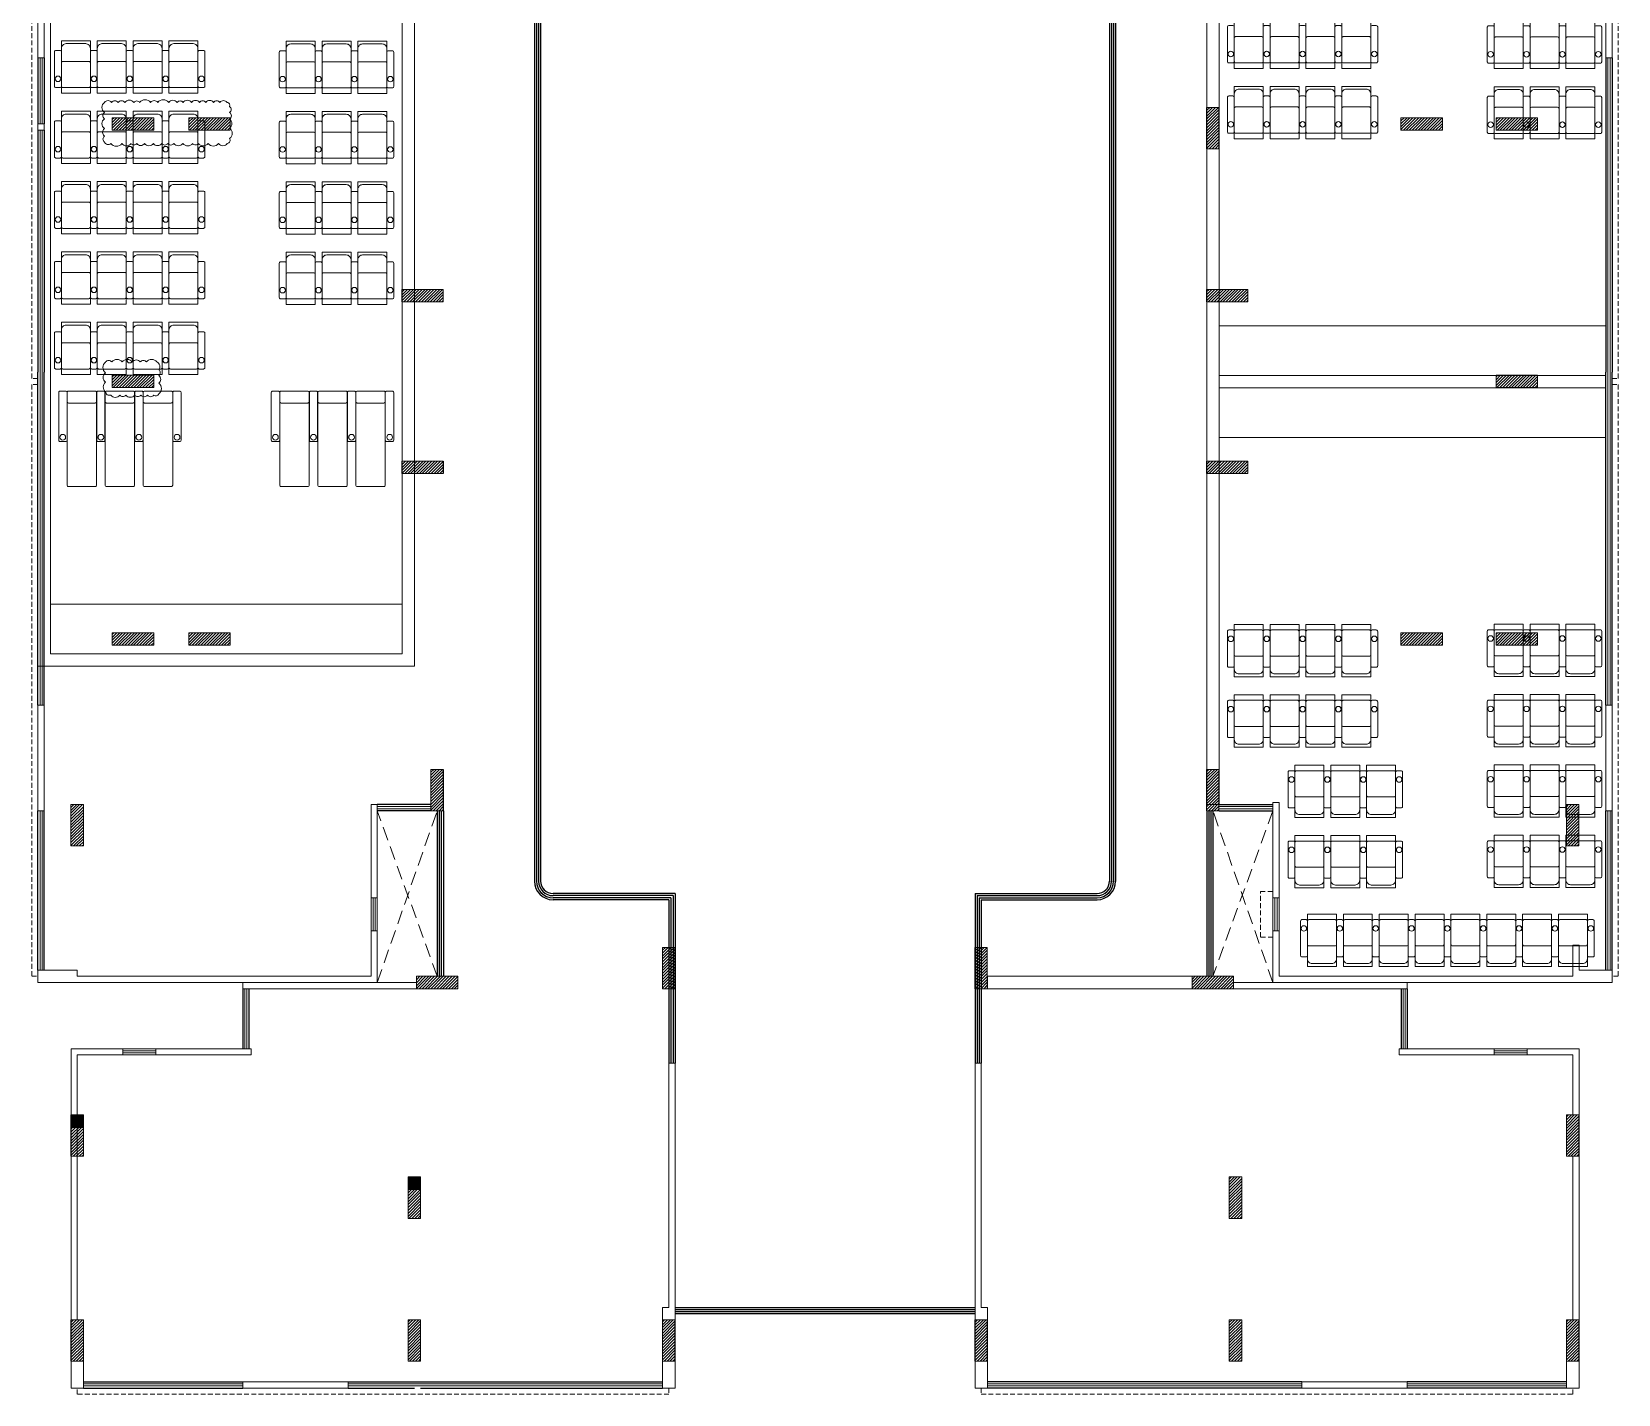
# Model space of a CAD drawing. Header units: inches. Extents: x 1807 to 67852, y 1160 to 20242.
# Drawn here: x 27627 to 28777, y 8234 to 9222 of the extents above; entities that cross this region are included whole.
import ezdxf
from ezdxf.lldxf.tags import DXFTag

# ---------------------------------------------------------------- set-up
doc = ezdxf.new("R2010")
doc.units = ezdxf.units.IN
doc.header["$MEASUREMENT"] = 0
doc.linetypes.add('DASHED', pattern=[0.75, 0.5, -0.25])
for name, color, linetype, lineweight in [('02WINDOW & DOTTED', 8, 'Continuous', 20), ('06DIM', 194, 'Continuous', 15), ('CHAIRS', 34, 'Continuous', 20), ('column_01', 7, 'Continuous', 18), ('HATCH', 8, 'Continuous', 0), ('PROJ.', 8, 'DASHED', 20), ('RAILING', 8, 'Continuous', 25), ('Railing 01', 8, 'Continuous', 18), ('wall', 7, 'Continuous', 20), ('WALLS', 7, 'Continuous', 20), ('WINDOW', 8, 'Continuous', 15)]:
    doc.layers.add(name, color=color, linetype=linetype, lineweight=lineweight)
doc.layers.add('Chair', color=34, linetype='Continuous')
doc.layers.add('GF', color=36, linetype='Continuous')
tags = doc.linetypes.add('HIDDEN', pattern=[0.375, 0.25, -0.125]).pattern_tags.tags
tags[6:7] = [DXFTag(74, 4), DXFTag(75, 0), DXFTag(340, '0'), DXFTag(46, 1.0), DXFTag(50, 0.0), DXFTag(44, 0.0), DXFTag(45, 0.0)]
tags[4:5] = [DXFTag(74, 4), DXFTag(75, 0), DXFTag(340, '0'), DXFTag(46, 1.0), DXFTag(50, 0.0), DXFTag(44, 0.0), DXFTag(45, 0.0)]
pattern_1 = [(45, (-2883.8112, 0), (-1.0606601718, 1.0606601718), [])]

# ---------------------------------------------------------------- blocks, each defined once
blk = doc.blocks.new('Recliner chair-01')
at = {"layer": 'CHAIRS', "lineweight": -2}
for points in [[(-10.5, 1), (-10.5, 26, 0.414214), (-11.5, 27), (-14.5, 27, 0.414214), (-15.5, 26), (-15.5, 1, 0.414214), (-14.5, 0), (-11.5, 0, 0.414214)], [(-7.1, 31.9), (7.1, 31.9, -0.414214), (10.5, 28.5), (10.5, 1, -0.414214), (9.5, 0), (-9.5, 0, -0.414214), (-10.5, 1), (-10.5, 28.5, -0.414214)], [(10.5, 1), (10.5, 26, -0.414214), (11.5, 27), (14.5, 27, -0.414214), (15.5, 26), (15.5, 1, -0.414214), (14.5, 0), (11.5, 0, -0.414214)], [(10.5, 1), (10.5, 18, 0.414214), (9.5, 19), (-9.5, 19, 0.414214), (-10.5, 18), (-10.5, 1, 0.414214), (-9.5, 0), (9.5, 0, 0.414214)]]:
    blk.add_lwpolyline(points, format="xyb", close=True, dxfattribs=at)
at = {"layer": 'CHAIRS', "linetype": 'HIDDEN', "lineweight": -2}
blk.add_lwpolyline([(-10.5, 33.9), (10.5, 33.9), (10.5, -4), (-10.5, -4)], close=True, dxfattribs=at)
at = {"layer": 'CHAIRS', "lineweight": -2}
for centre in [(-13, 6.4), (13.1, 6.4)]:
    blk.add_circle(centre, 2, dxfattribs=at)
blk = doc.blocks.new('*U108')
at = {"layer": 'CHAIRS'}
blk.add_blockref('Recliner chair-01', (0, -14.9), dxfattribs=at)
blk = doc.blocks.new('*U107')
at = {"layer": 'GF', "color": 0, "linetype": 'ByBlock', "lineweight": -2}
for p in [(0, 0), (26, 0), (52, 0)]:
    blk.add_blockref('*U108', p, dxfattribs=at)
at = {"layer": 'GF', "color": 0, "linetype": 'ByBlock', "lineweight": -2, "transparency": 16777216}
for p in [(78, 0), (0, -51), (26, -51), (52, -51), (78, -51), (0, -102), (26, -102), (52, -102), (78, -102), (0, -153), (26, -153), (52, -153), (78, -153), (0, -204), (26, -204), (52, -204), (78, -204)]:
    blk.add_blockref('*U108', p, dxfattribs=at)
blk = doc.blocks.new('*U110')
at = {"layer": 'CHAIRS'}
blk.add_blockref('Recliner chair-01', (0, -14.9), dxfattribs=at)
blk = doc.blocks.new('*U109')
at = {"layer": 'GF', "color": 0, "linetype": 'ByBlock', "lineweight": -2}
for p in [(0, 0), (26, 0)]:
    blk.add_blockref('*U110', p, dxfattribs=at)
at = {"layer": 'GF', "color": 0, "linetype": 'ByBlock', "lineweight": -2, "transparency": 16777216}
for p in [(52, 0), (0, -51), (26, -51), (52, -51), (0, -102), (26, -102), (52, -102), (0, -153), (26, -153), (52, -153)]:
    blk.add_blockref('*U110', p, dxfattribs=at)
blk = doc.blocks.new('A$C538C39F4')
at = {"layer": 'column_01', "lineweight": 18}
h = blk.add_hatch(color=8, dxfattribs=at)
h.dxf.hatch_style = 1
h.paths.add_polyline_path([(0, 0), (0, 9), (9, 9), (9, 0)])
at = {"layer": 'column_01'}
for p, q in [((9, 9), (0, 0)), ((0, 9), (9, 0))]:
    blk.add_line(p, q, dxfattribs=at)
blk.add_lwpolyline([(0, 9), (9, 9), (9, 0), (0, 0)], close=True, dxfattribs=at)
blk = doc.blocks.new('dfhtutrut')
at = {"layer": 'HATCH'}
h = blk.add_hatch(dxfattribs=at)
h.set_pattern_fill('ANSI31', color=256, scale=12, style=0)
h.set_pattern_definition(pattern_1)
h.paths.add_polyline_path([(142340.4, -629916), (142340.4, -629946), (142349.4, -629946), (142349.4, -629916)])
h = blk.add_hatch(dxfattribs=at)
h.set_pattern_fill('ANSI31', color=256, scale=12, style=0)
h.set_pattern_definition(pattern_1)
h.paths.add_polyline_path([(142520.4, -629916), (142520.4, -629946), (142529.4, -629946), (142529.4, -629916)])
h = blk.add_hatch(dxfattribs=at)
h.set_pattern_fill('ANSI31', color=256, scale=12, style=0)
h.set_pattern_definition(pattern_1)
h.paths.add_polyline_path([(142794.9, -629916), (142794.9, -629946), (142803.9, -629946), (142803.9, -629916)])
h = blk.add_hatch(dxfattribs=at)
h.set_pattern_fill('ANSI31', color=256, scale=12, style=0)
h.set_pattern_definition(pattern_1)
h.paths.add_polyline_path([(142974.9, -629919), (142974.9, -629949), (142983.9, -629949), (142983.9, -629919)])
h = blk.add_hatch(dxfattribs=at)
h.set_pattern_fill('ANSI31', color=256, scale=12, style=0)
h.set_pattern_definition(pattern_1)
h.paths.add_polyline_path([(142115.4, -629932.5), (142145.4, -629932.5), (142145.4, -629923.5), (142115.4, -629923.5)])
h = blk.add_hatch(dxfattribs=at)
h.set_pattern_fill('ANSI31', color=256, scale=12, style=0)
h.set_pattern_definition(pattern_1)
h.paths.add_polyline_path([(143208.9, -629932.5), (143178.9, -629932.5), (143178.9, -629923.5), (143208.9, -629923.5)])
h = blk.add_hatch(dxfattribs=at)
h.set_pattern_fill('ANSI31', color=256, scale=12, style=0)
h.set_pattern_definition(pattern_1)
h.paths.add_polyline_path([(142349.4, -630052.5), (142349.4, -630022.5), (142340.4, -630022.5), (142340.4, -630052.5)])
h = blk.add_hatch(dxfattribs=at)
h.set_pattern_fill('ANSI31', color=256, scale=12, style=0)
h.set_pattern_definition(pattern_1)
h.paths.add_polyline_path([(142983.9, -630052.5), (142983.9, -630022.5), (142974.9, -630022.5), (142974.9, -630052.5)])
h = blk.add_hatch(dxfattribs=at)
h.set_pattern_fill('ANSI31', color=256, scale=12, style=0)
h.set_pattern_definition(pattern_1)
h.paths.add_polyline_path([(142254.9, -630145.5), (142254.9, -630115.5), (142245.9, -630115.5), (142245.9, -630145.5)])
h = blk.add_hatch(dxfattribs=at)
h.set_pattern_fill('ANSI31', color=256, scale=12, style=0)
h.set_pattern_definition(pattern_1)
h.paths.add_polyline_path([(142529.4, -630145.5), (142529.4, -630115.5), (142520.4, -630115.5), (142520.4, -630145.5)])
h = blk.add_hatch(dxfattribs=at)
h.set_pattern_fill('ANSI31', color=256, scale=12, style=0)
h.set_pattern_definition(pattern_1)
h.paths.add_polyline_path([(142803.9, -630145.5), (142803.9, -630115.5), (142794.9, -630115.5), (142794.9, -630145.5)])
h = blk.add_hatch(dxfattribs=at)
h.set_pattern_fill('ANSI31', color=256, scale=12, style=0)
h.set_pattern_definition(pattern_1)
h.paths.add_polyline_path([(143078.4, -630145.5), (143078.4, -630115.5), (143069.4, -630115.5), (143069.4, -630145.5)])
h = blk.add_hatch(dxfattribs=at)
h.set_pattern_fill('ANSI31', color=256, scale=12, style=0)
h.set_pattern_definition(pattern_1)
h.paths.add_polyline_path([(142115.4, -630145.5), (142145.4, -630145.5), (142145.4, -630136.5), (142115.4, -630136.5)])
h = blk.add_hatch(dxfattribs=at)
h.set_pattern_fill('ANSI31', color=256, scale=12, style=0)
h.set_pattern_definition(pattern_1)
h.paths.add_polyline_path([(143208.9, -630145.5), (143178.9, -630145.5), (143178.9, -630136.5), (143208.9, -630136.5)])
h = blk.add_hatch(dxfattribs=at)
h.set_pattern_fill('ANSI31', color=256, scale=12, style=0)
h.set_pattern_definition(pattern_1)
h.paths.add_polyline_path([(142145.4, -630262.5), (142175.4, -630262.5), (142175.4, -630253.5), (142145.4, -630253.5)])
h = blk.add_hatch(dxfattribs=at)
h.set_pattern_fill('ANSI31', color=256, scale=12, style=0)
h.set_pattern_definition(pattern_1)
h.paths.add_polyline_path([(142385.4, -630262.5), (142355.4, -630262.5), (142355.4, -630253.5), (142385.4, -630253.5)])
h = blk.add_hatch(dxfattribs=at)
h.set_pattern_fill('ANSI31', color=256, scale=12, style=0)
h.set_pattern_definition(pattern_1)
h.paths.add_polyline_path([(142529.4, -630244.5), (142499.4, -630244.5), (142499.4, -630253.5), (142529.4, -630253.5)])
h = blk.add_hatch(dxfattribs=at)
h.set_pattern_fill('ANSI31', color=256, scale=12, style=0)
h.set_pattern_definition(pattern_1)
h.paths.add_polyline_path([(142803.9, -630244.5), (142773.9, -630244.5), (142773.9, -630253.5), (142803.9, -630253.5)])
h = blk.add_hatch(dxfattribs=at)
h.set_pattern_fill('ANSI31', color=256, scale=12, style=0)
h.set_pattern_definition(pattern_1)
h.paths.add_polyline_path([(143022.9, -630262.5), (143052.9, -630262.5), (143052.9, -630253.5), (143022.9, -630253.5)])
h = blk.add_hatch(dxfattribs=at)
h.set_pattern_fill('ANSI31', color=256, scale=12, style=0)
h.set_pattern_definition(pattern_1)
h.paths.add_polyline_path([(143178.9, -630262.5), (143148.9, -630262.5), (143148.9, -630253.5), (143178.9, -630253.5)])
h = blk.add_hatch(dxfattribs=at)
h.set_pattern_fill('ANSI31', color=256, scale=12, style=0)
h.set_pattern_definition(pattern_1)
h.paths.add_polyline_path([(142376.4, -630363), (142376.4, -630393), (142385.4, -630393), (142385.4, -630363)])
h = blk.add_hatch(dxfattribs=at)
h.set_pattern_fill('ANSI31', color=256, scale=12, style=0)
h.set_pattern_definition(pattern_1)
h.paths.add_polyline_path([(142145.4, -630382.5), (142175.4, -630382.5), (142175.4, -630373.5), (142145.4, -630373.5)])
h = blk.add_hatch(dxfattribs=at)
h.set_pattern_fill('ANSI31', color=256, scale=12, style=0)
h.set_pattern_definition(pattern_1)
h.paths.add_polyline_path([(142938.9, -630490.5), (142938.9, -630520.5), (142947.9, -630520.5), (142947.9, -630490.5)])
h = blk.add_hatch(dxfattribs=at)
h.set_pattern_fill('ANSI31', color=256, scale=12, style=0)
h.set_pattern_definition(pattern_1)
h.paths.add_polyline_path([(142145.4, -630507), (142175.4, -630507), (142175.4, -630498), (142145.4, -630498)])
h = blk.add_hatch(dxfattribs=at)
h.set_pattern_fill('ANSI31', color=256, scale=12, style=0)
h.set_pattern_definition(pattern_1)
h.paths.add_polyline_path([(142230.9, -630507), (142200.9, -630507), (142200.9, -630498), (142230.9, -630498)])
h = blk.add_hatch(dxfattribs=at)
h.set_pattern_fill('ANSI31', color=256, scale=12, style=0)
h.set_pattern_definition(pattern_1)
h.paths.add_polyline_path([(143079.9, -630507), (143109.9, -630507), (143109.9, -630498), (143079.9, -630498)])
h = blk.add_hatch(dxfattribs=at)
h.set_pattern_fill('ANSI31', color=256, scale=12, style=0)
h.set_pattern_definition(pattern_1)
h.paths.add_polyline_path([(143178.9, -630507), (143148.9, -630507), (143148.9, -630498), (143178.9, -630498)])
h = blk.add_hatch(dxfattribs=at)
h.set_pattern_fill('ANSI31', color=256, scale=12, style=0)
h.set_pattern_definition(pattern_1)
h.paths.add_polyline_path([(142385.4, -630622.5), (142355.4, -630622.5), (142355.4, -630631.5), (142385.4, -630631.5)])
h = blk.add_hatch(dxfattribs=at)
h.set_pattern_fill('ANSI31', color=256, scale=12, style=0)
h.set_pattern_definition(pattern_1)
h.paths.add_polyline_path([(142938.9, -630631.5), (142968.9, -630631.5), (142968.9, -630622.5), (142938.9, -630622.5)])
h = blk.add_hatch(dxfattribs=at)
h.set_pattern_fill('ANSI31', color=256, scale=12, style=0)
h.set_pattern_definition(pattern_1)
h.paths.add_polyline_path([(142145.4, -630693.7), (142175.4, -630693.7), (142175.4, -630684.7), (142145.4, -630684.7)])
h = blk.add_hatch(dxfattribs=at)
h.set_pattern_fill('ANSI31', color=256, scale=12, style=0)
h.set_pattern_definition(pattern_1)
h.paths.add_polyline_path([(143178.9, -630693.7), (143148.9, -630693.7), (143148.9, -630684.7), (143178.9, -630684.7)])
h = blk.add_hatch(dxfattribs=at)
h.set_pattern_fill('ANSI31', color=256, scale=12, style=0)
h.set_pattern_definition(pattern_1)
h.paths.add_polyline_path([(142385.4, -630747), (142355.4, -630747), (142355.4, -630756), (142385.4, -630756)])
h = blk.add_hatch(dxfattribs=at)
h.set_pattern_fill('ANSI31', color=256, scale=12, style=0)
h.set_pattern_definition(pattern_1)
h.paths.add_polyline_path([(142938.9, -630756), (142968.9, -630756), (142968.9, -630747), (142938.9, -630747)])
h = blk.add_hatch(dxfattribs=at)
h.set_pattern_fill('ANSI31', color=256, scale=12, style=0)
h.set_pattern_definition(pattern_1)
h.paths.add_polyline_path([(142145.4, -630880.5), (142175.4, -630880.5), (142175.4, -630871.5), (142145.4, -630871.5)])
h = blk.add_hatch(dxfattribs=at)
h.set_pattern_fill('ANSI31', color=256, scale=12, style=0)
h.set_pattern_definition(pattern_1)
h.paths.add_polyline_path([(142230.9, -630880.5), (142200.9, -630880.5), (142200.9, -630871.5), (142230.9, -630871.5)])
h = blk.add_hatch(dxfattribs=at)
h.set_pattern_fill('ANSI31', color=256, scale=12, style=0)
h.set_pattern_definition(pattern_1)
h.paths.add_polyline_path([(143079.9, -630880.5), (143109.9, -630880.5), (143109.9, -630871.5), (143079.9, -630871.5)])
h = blk.add_hatch(dxfattribs=at)
h.set_pattern_fill('ANSI31', color=256, scale=12, style=0)
h.set_pattern_definition(pattern_1)
h.paths.add_polyline_path([(143178.9, -630880.5), (143148.9, -630880.5), (143148.9, -630871.5), (143178.9, -630871.5)])
h = blk.add_hatch(dxfattribs=at)
h.set_pattern_fill('ANSI31', color=256, scale=12, style=0)
h.set_pattern_definition(pattern_1)
h.paths.add_polyline_path([(142385.4, -631000.5), (142385.4, -630970.5), (142376.4, -630970.5), (142376.4, -631000.5)])
h = blk.add_hatch(dxfattribs=at)
h.set_pattern_fill('ANSI31', color=256, scale=12, style=0)
h.set_pattern_definition(pattern_1)
h.paths.add_polyline_path([(142947.9, -631000.5), (142947.9, -630970.5), (142938.9, -630970.5), (142938.9, -631000.5)])
h = blk.add_hatch(dxfattribs=at)
h.set_pattern_fill('ANSI31', color=256, scale=12, style=0)
h.set_pattern_definition(pattern_1)
h.paths.add_polyline_path([(142115.4, -630996), (142115.4, -631026), (142124.4, -631026), (142124.4, -630996)])
h = blk.add_hatch(dxfattribs=at)
h.set_pattern_fill('ANSI31', color=256, scale=12, style=0)
h.set_pattern_definition(pattern_1)
h.paths.add_polyline_path([(143199.9, -630996), (143199.9, -631026), (143208.9, -631026), (143208.9, -630996)])
h = blk.add_hatch(dxfattribs=at)
h.set_pattern_fill('ANSI31', color=256, scale=12, style=0)
h.set_pattern_definition(pattern_1)
h.paths.add_polyline_path([(142553.4, -631129.5), (142553.4, -631099.5), (142544.4, -631099.5), (142544.4, -631129.5)])
h = blk.add_hatch(dxfattribs=at)
h.set_pattern_fill('ANSI31', color=256, scale=12, style=0)
h.set_pattern_definition(pattern_1)
h.paths.add_polyline_path([(142779.9, -631129.5), (142779.9, -631099.5), (142770.9, -631099.5), (142770.9, -631129.5)])
h = blk.add_hatch(dxfattribs=at)
h.set_pattern_fill('ANSI31', color=256, scale=12, style=0)
h.set_pattern_definition(pattern_1)
h.paths.add_polyline_path([(142395.9, -631120.5), (142365.9, -631120.5), (142365.9, -631129.5), (142395.9, -631129.5)])
h = blk.add_hatch(dxfattribs=at)
h.set_pattern_fill('ANSI31', color=256, scale=12, style=0)
h.set_pattern_definition(pattern_1)
h.paths.add_polyline_path([(142928.4, -631129.5), (142958.4, -631129.5), (142958.4, -631120.5), (142928.4, -631120.5)])
h = blk.add_hatch(dxfattribs=at)
h.set_pattern_fill('ANSI31', color=256, scale=12, style=0)
h.set_pattern_definition(pattern_1)
edge = h.paths.add_edge_path()
edge.add_line((142115.4, -631221), (142124.4, -631221))
edge.add_line((142124.4, -631221), (142115.4, -631230))
edge.add_line((142115.4, -631230), (142124.4, -631230))
h = blk.add_hatch(dxfattribs=at)
h.set_pattern_fill('ANSI31', color=256, scale=12, style=0)
h.set_pattern_definition(pattern_1)
edge = h.paths.add_edge_path()
edge.add_line((142115.4, -631221), (142124.4, -631221))
h = blk.add_hatch(dxfattribs=at)
h.set_pattern_fill('ANSI31', color=256, scale=12, style=0)
h.set_pattern_definition(pattern_1)
h.paths.add_polyline_path([(142115.4, -631221), (142115.4, -631251), (142124.4, -631251), (142124.4, -631221)])
h.paths.add_polyline_path([(142124.4, -631230), (142115.4, -631221), (142115.4, -631230), (142124.4, -631221), (142124.4, -631230)], flags=16)
h = blk.add_hatch(dxfattribs=at)
h.set_pattern_fill('ANSI31', color=256, scale=12, style=0)
h.set_pattern_definition(pattern_1)
h.paths.add_polyline_path([(143208.9, -631221), (143208.9, -631251), (143199.9, -631251), (143199.9, -631221)])
h = blk.add_hatch(dxfattribs=at)
h.set_pattern_fill('ANSI31', color=256, scale=12, style=0)
h.set_pattern_definition(pattern_1)
edge = h.paths.add_edge_path()
edge.add_line((142115.4, -631230), (142124.4, -631230))
h = blk.add_hatch(dxfattribs=at)
h.set_pattern_fill('ANSI31', color=256, scale=12, style=0)
h.set_pattern_definition(pattern_1)
edge = h.paths.add_edge_path()
edge.add_line((142359.9, -631266), (142368.9, -631266))
h = blk.add_hatch(dxfattribs=at)
h.set_pattern_fill('ANSI31', color=256, scale=12, style=0)
h.set_pattern_definition(pattern_1)
h.paths.add_polyline_path([(142368.9, -631266), (142368.9, -631296), (142359.9, -631296), (142359.9, -631266)])
h.paths.add_polyline_path([(142368.9, -631275), (142359.9, -631266), (142359.9, -631275), (142368.9, -631266), (142368.9, -631275)], flags=16)
h = blk.add_hatch(dxfattribs=at)
h.set_pattern_fill('ANSI31', color=256, scale=12, style=0)
h.set_pattern_definition(pattern_1)
h.paths.add_polyline_path([(142964.4, -631266), (142964.4, -631296), (142955.4, -631296), (142955.4, -631266)])
h = blk.add_hatch(dxfattribs=at)
h.set_pattern_fill('ANSI31', color=256, scale=12, style=0)
h.set_pattern_definition(pattern_1)
edge = h.paths.add_edge_path()
edge.add_line((142359.9, -631275), (142368.9, -631275))
h = blk.add_hatch(dxfattribs=at)
h.set_pattern_fill('ANSI31', color=256, scale=12, style=0)
h.set_pattern_definition(pattern_1)
edge = h.paths.add_edge_path()
edge.add_line((142359.9, -631275), (142368.9, -631275))
h = blk.add_hatch(dxfattribs=at)
h.set_pattern_fill('ANSI31', color=256, scale=12, style=0)
h.set_pattern_definition(pattern_1)
h.paths.add_polyline_path([(142124.4, -631399.5), (142124.4, -631369.5), (142115.4, -631369.5), (142115.4, -631399.5)])
h = blk.add_hatch(dxfattribs=at)
h.set_pattern_fill('ANSI31', color=256, scale=12, style=0)
h.set_pattern_definition(pattern_1)
h.paths.add_polyline_path([(142368.9, -631399.5), (142368.9, -631369.5), (142359.9, -631369.5), (142359.9, -631399.5)])
h = blk.add_hatch(dxfattribs=at)
h.set_pattern_fill('ANSI31', color=256, scale=12, style=0)
h.set_pattern_definition(pattern_1)
h.paths.add_polyline_path([(142553.4, -631399.5), (142553.4, -631369.5), (142544.4, -631369.5), (142544.4, -631399.5)])
h = blk.add_hatch(dxfattribs=at)
h.set_pattern_fill('ANSI31', color=256, scale=12, style=0)
h.set_pattern_definition(pattern_1)
h.paths.add_polyline_path([(142779.9, -631399.5), (142779.9, -631369.5), (142770.9, -631369.5), (142770.9, -631399.5)])
h = blk.add_hatch(dxfattribs=at)
h.set_pattern_fill('ANSI31', color=256, scale=12, style=0)
h.set_pattern_definition(pattern_1)
h.paths.add_polyline_path([(142964.4, -631399.5), (142964.4, -631369.5), (142955.4, -631369.5), (142955.4, -631399.5)])
h = blk.add_hatch(dxfattribs=at)
h.set_pattern_fill('ANSI31', color=256, scale=12, style=0)
h.set_pattern_definition(pattern_1)
h.paths.add_polyline_path([(143208.9, -631399.5), (143208.9, -631369.5), (143199.9, -631369.5), (143199.9, -631399.5)])
at = {"layer": 'column_01'}
for points in [[(142340.4, -629916), (142340.4, -629946), (142349.4, -629946), (142349.4, -629916)], [(142520.4, -629916), (142520.4, -629946), (142529.4, -629946), (142529.4, -629916)], [(142794.9, -629916), (142794.9, -629946), (142803.9, -629946), (142803.9, -629916)], [(142974.9, -629919), (142974.9, -629949), (142983.9, -629949), (142983.9, -629919)], [(142115.4, -629932.5), (142145.4, -629932.5), (142145.4, -629923.5), (142115.4, -629923.5)], [(143208.9, -629932.5), (143178.9, -629932.5), (143178.9, -629923.5), (143208.9, -629923.5)], [(142349.4, -630052.5), (142349.4, -630022.5), (142340.4, -630022.5), (142340.4, -630052.5)], [(142983.9, -630052.5), (142983.9, -630022.5), (142974.9, -630022.5), (142974.9, -630052.5)], [(142254.9, -630145.5), (142254.9, -630115.5), (142245.9, -630115.5), (142245.9, -630145.5)], [(142529.4, -630145.5), (142529.4, -630115.5), (142520.4, -630115.5), (142520.4, -630145.5)], [(142803.9, -630145.5), (142803.9, -630115.5), (142794.9, -630115.5), (142794.9, -630145.5)], [(143078.4, -630145.5), (143078.4, -630115.5), (143069.4, -630115.5), (143069.4, -630145.5)], [(142115.4, -630145.5), (142145.4, -630145.5), (142145.4, -630136.5), (142115.4, -630136.5)], [(143208.9, -630145.5), (143178.9, -630145.5), (143178.9, -630136.5), (143208.9, -630136.5)], [(142145.4, -630262.5), (142175.4, -630262.5), (142175.4, -630253.5), (142145.4, -630253.5)], [(142385.4, -630262.5), (142355.4, -630262.5), (142355.4, -630253.5), (142385.4, -630253.5)], [(142529.4, -630244.5), (142499.4, -630244.5), (142499.4, -630253.5), (142529.4, -630253.5)], [(142803.9, -630244.5), (142773.9, -630244.5), (142773.9, -630253.5), (142803.9, -630253.5)], [(143022.9, -630262.5), (143052.9, -630262.5), (143052.9, -630253.5), (143022.9, -630253.5)], [(143178.9, -630262.5), (143148.9, -630262.5), (143148.9, -630253.5), (143178.9, -630253.5)], [(142376.4, -630363), (142376.4, -630393), (142385.4, -630393), (142385.4, -630363)], [(142145.4, -630382.5), (142175.4, -630382.5), (142175.4, -630373.5), (142145.4, -630373.5)], [(142938.9, -630490.5), (142938.9, -630520.5), (142947.9, -630520.5), (142947.9, -630490.5)], [(142145.4, -630507), (142175.4, -630507), (142175.4, -630498), (142145.4, -630498)], [(142230.9, -630507), (142200.9, -630507), (142200.9, -630498), (142230.9, -630498)], [(143079.9, -630507), (143109.9, -630507), (143109.9, -630498), (143079.9, -630498)], [(143178.9, -630507), (143148.9, -630507), (143148.9, -630498), (143178.9, -630498)], [(142385.4, -630622.5), (142355.4, -630622.5), (142355.4, -630631.5), (142385.4, -630631.5)], [(142938.9, -630631.5), (142968.9, -630631.5), (142968.9, -630622.5), (142938.9, -630622.5)], [(142145.4, -630693.7), (142175.4, -630693.7), (142175.4, -630684.7), (142145.4, -630684.7)], [(143178.9, -630693.7), (143148.9, -630693.7), (143148.9, -630684.7), (143178.9, -630684.7)], [(142385.4, -630747), (142355.4, -630747), (142355.4, -630756), (142385.4, -630756)], [(142938.9, -630756), (142968.9, -630756), (142968.9, -630747), (142938.9, -630747)], [(142145.4, -630880.5), (142175.4, -630880.5), (142175.4, -630871.5), (142145.4, -630871.5)], [(142230.9, -630880.5), (142200.9, -630880.5), (142200.9, -630871.5), (142230.9, -630871.5)], [(143079.9, -630880.5), (143109.9, -630880.5), (143109.9, -630871.5), (143079.9, -630871.5)], [(143178.9, -630880.5), (143148.9, -630880.5), (143148.9, -630871.5), (143178.9, -630871.5)], [(142385.4, -631000.5), (142385.4, -630970.5), (142376.4, -630970.5), (142376.4, -631000.5)], [(142947.9, -631000.5), (142947.9, -630970.5), (142938.9, -630970.5), (142938.9, -631000.5)], [(142115.4, -630996), (142115.4, -631026), (142124.4, -631026), (142124.4, -630996)], [(143199.9, -630996), (143199.9, -631026), (143208.9, -631026), (143208.9, -630996)], [(142553.4, -631129.5), (142553.4, -631099.5), (142544.4, -631099.5), (142544.4, -631129.5)], [(142779.9, -631129.5), (142779.9, -631099.5), (142770.9, -631099.5), (142770.9, -631129.5)], [(142395.9, -631120.5), (142365.9, -631120.5), (142365.9, -631129.5), (142395.9, -631129.5)], [(142928.4, -631129.5), (142958.4, -631129.5), (142958.4, -631120.5), (142928.4, -631120.5)], [(142115.4, -631221), (142115.4, -631251), (142124.4, -631251), (142124.4, -631221)], [(143208.9, -631221), (143208.9, -631251), (143199.9, -631251), (143199.9, -631221)], [(142368.9, -631266), (142368.9, -631296), (142359.9, -631296), (142359.9, -631266)], [(142964.4, -631266), (142964.4, -631296), (142955.4, -631296), (142955.4, -631266)], [(142124.4, -631399.5), (142124.4, -631369.5), (142115.4, -631369.5), (142115.4, -631399.5)], [(142368.9, -631399.5), (142368.9, -631369.5), (142359.9, -631369.5), (142359.9, -631399.5)], [(142553.4, -631399.5), (142553.4, -631369.5), (142544.4, -631369.5), (142544.4, -631399.5)], [(142779.9, -631399.5), (142779.9, -631369.5), (142770.9, -631369.5), (142770.9, -631399.5)], [(142964.4, -631399.5), (142964.4, -631369.5), (142955.4, -631369.5), (142955.4, -631399.5)], [(143208.9, -631399.5), (143208.9, -631369.5), (143199.9, -631369.5), (143199.9, -631399.5)]]:
    blk.add_lwpolyline(points, close=True, dxfattribs=at)
at = {"layer": 'column_01', "xscale": -1}
blk.add_blockref('A$C538C39F4', (142124.4, -631230), dxfattribs=at)
at = {"layer": 'column_01'}
blk.add_blockref('A$C538C39F4', (142359.9, -631275), dxfattribs=at)
blk = doc.blocks.new('lounger chair')
at = {"layer": 'CHAIRS'}
for points in [[(-15.5, -36), (-11.5, -36, 0.414214), (-10.5, -35), (-10.5, -1, 0.414214), (-11.5, 0), (-15.5, 0, 0.414214), (-16.5, -1), (-16.5, -35, 0.414214)], [(-10.5, -1), (-10.5, -7.5, 0.414214), (-9.5, -8.5), (9.5, -8.5, 0.414214), (10.5, -7.5), (10.5, -1, 0.414214), (9.5, 0), (-9.5, 0, 0.414214)], [(-10.5, -1), (-10.5, -67, 0.414214), (-9.5, -68), (9.5, -68, 0.414214), (10.5, -67), (10.5, -1, 0.414214), (9.5, 0), (-9.5, 0, 0.414214)], [(11.5, -36), (15.5, -36, 0.414214), (16.5, -35), (16.5, -1, 0.414214), (15.5, 0), (11.5, 0, 0.414214), (10.5, -1), (10.5, -35, 0.414214)]]:
    blk.add_lwpolyline(points, format="xyb", close=True, dxfattribs=at)
for centre in [(-13.6, -32.9), (13.6, -32.9)]:
    blk.add_circle(centre, 2.05, dxfattribs=at)
blk = doc.blocks.new('*U102')
at = {"layer": 'CHAIRS'}
blk.add_blockref('lounger chair', (0, 34), dxfattribs=at)
blk = doc.blocks.new('*U112')
at = {"layer": 'CHAIRS', "color": 0, "linetype": 'ByBlock', "lineweight": -2, "xscale": -1.016987999738211, "yscale": 1.016987999738211, "zscale": 1.016987999738211}
blk.add_blockref('*U102', (0, 0), dxfattribs=at)
blk = doc.blocks.new('*U111')
at = {"layer": 'Chair', "color": 0, "linetype": 'ByBlock', "lineweight": -2}
for p in [(0, 0), (27.6, 0), (55.2, 0)]:
    blk.add_blockref('*U112', p, dxfattribs=at)
blk = doc.blocks.new('*U114')
at = {"layer": 'CHAIRS', "color": 0, "linetype": 'ByBlock', "lineweight": -2, "xscale": -1.016987999738211, "yscale": 1.016987999738211, "zscale": 1.016987999738211}
blk.add_blockref('*U102', (0, 0), dxfattribs=at)
blk = doc.blocks.new('*U113')
at = {"layer": 'Chair', "color": 0, "linetype": 'ByBlock', "lineweight": -2}
for p in [(0, 0), (27.6, 0), (55.2, 0)]:
    blk.add_blockref('*U114', p, dxfattribs=at)
blk = doc.blocks.new('*U124')
at = {"layer": 'CHAIRS'}
blk.add_blockref('Recliner chair-01', (0, -14.9), dxfattribs=at)
blk = doc.blocks.new('*U123')
at = {"layer": 'GF', "color": 0, "linetype": 'ByBlock', "lineweight": -2}
for p in [(0, 0), (26, 0)]:
    blk.add_blockref('*U124', p, dxfattribs=at)
at = {"layer": 'GF', "color": 0, "linetype": 'ByBlock', "lineweight": -2, "transparency": 16777216}
for p in [(52, 0), (0, -51), (26, -51), (52, -51), (0, -102), (26, -102), (52, -102), (0, -153), (26, -153), (52, -153)]:
    blk.add_blockref('*U124', p, dxfattribs=at)
blk = doc.blocks.new('*U126')
at = {"layer": 'CHAIRS'}
blk.add_blockref('Recliner chair-01', (0, -14.9), dxfattribs=at)
blk = doc.blocks.new('*U125')
at = {"layer": 'GF', "color": 0, "linetype": 'ByBlock', "lineweight": -2}
for p in [(0, 0), (26, 0), (52, 0)]:
    blk.add_blockref('*U126', p, dxfattribs=at)
at = {"layer": 'GF', "color": 0, "linetype": 'ByBlock', "lineweight": -2, "transparency": 16777216}
for p in [(78, 0), (0, -51), (26, -51), (52, -51), (78, -51)]:
    blk.add_blockref('*U126', p, dxfattribs=at)
blk = doc.blocks.new('*U128')
at = {"layer": 'CHAIRS'}
blk.add_blockref('Recliner chair-01', (0, -14.9), dxfattribs=at)
blk = doc.blocks.new('*U127')
at = {"layer": 'GF', "color": 0, "linetype": 'ByBlock', "lineweight": -2}
for p in [(0, 0), (26, 0), (52, 0), (78, 0)]:
    blk.add_blockref('*U128', p, dxfattribs=at)
at = {"layer": 'GF', "color": 0, "linetype": 'ByBlock', "lineweight": -2, "transparency": 16777216}
for p in [(104, 0), (130, 0), (156, 0), (182, 0)]:
    blk.add_blockref('*U128', p, dxfattribs=at)
blk = doc.blocks.new('*U106')
at = {"layer": 'CHAIRS'}
blk.add_blockref('Recliner chair-01', (0, -14.9), dxfattribs=at)
blk = doc.blocks.new('*U105')
at = {"layer": 'GF', "color": 0, "linetype": 'ByBlock', "lineweight": -2}
for p in [(0, 0), (26, 0), (52, 0)]:
    blk.add_blockref('*U106', p, dxfattribs=at)
blk = doc.blocks.new('*U120')
at = {"layer": 'CHAIRS'}
blk.add_blockref('Recliner chair-01', (0, -14.9), dxfattribs=at)
blk = doc.blocks.new('*U119')
at = {"layer": 'GF', "color": 0, "linetype": 'ByBlock', "lineweight": -2}
for p in [(0, 0), (26, 0)]:
    blk.add_blockref('*U120', p, dxfattribs=at)
at = {"layer": 'GF', "color": 0, "linetype": 'ByBlock', "lineweight": -2, "transparency": 16777216}
for p in [(52, 0), (0, -51), (26, -51), (52, -51), (0, -102), (26, -102), (52, -102), (0, -153), (26, -153), (52, -153)]:
    blk.add_blockref('*U120', p, dxfattribs=at)
blk = doc.blocks.new('*U130')
at = {"layer": 'CHAIRS'}
blk.add_blockref('Recliner chair-01', (0, -14.9), dxfattribs=at)
blk = doc.blocks.new('*U129')
at = {"layer": 'GF', "color": 0, "linetype": 'ByBlock', "lineweight": -2}
for p in [(0, 0), (26, 0), (52, 0)]:
    blk.add_blockref('*U130', p, dxfattribs=at)
blk = doc.blocks.new('*U132')
at = {"layer": 'CHAIRS'}
blk.add_blockref('Recliner chair-01', (0, -14.9), dxfattribs=at)
blk = doc.blocks.new('*U131')
at = {"layer": 'GF', "color": 0, "linetype": 'ByBlock', "lineweight": -2}
for p in [(0, 0), (26, 0), (52, 0)]:
    blk.add_blockref('*U132', p, dxfattribs=at)
at = {"layer": 'GF', "color": 0, "linetype": 'ByBlock', "lineweight": -2, "transparency": 16777216}
for p in [(78, 0), (0, -51), (26, -51), (52, -51), (78, -51)]:
    blk.add_blockref('*U132', p, dxfattribs=at)

msp = doc.modelspace()

# ---------------------------------------------------------------- linework, layer by layer
at = {"layer": '02WINDOW & DOTTED', "linetype": 'DASHED', "ltscale": 20}
for p, q in [((27920.7, 8537.2), (27877.2, 8657.2)), ((27877.2, 8532.7), (27920.7, 8657.2)), ((28526.7, 8532.7), (28483.2, 8657.2)), ((28526.7, 8657.2), (28483.2, 8537.2))]:
    msp.add_line(p, q, dxfattribs=at)
at = {"layer": '02WINDOW & DOTTED'}
for p, q in [((28033, 8597.2), (28093, 8597.2)), ((28033, 8595.7), (28091.5, 8595.7)), ((28033, 8594.2), (28090, 8594.2)), ((28033, 8592.7), (28088.5, 8592.7))]:
    msp.add_line(p, q, dxfattribs=at)
at = {"layer": '06DIM'}
for points in [[(27679.4, 9170.8, -0.5), (27684.6, 9170.8, -0.5), (27689.3, 9170.8, -0.5), (27694.2, 9170.8, -0.5), (27700.7, 9170.8, -0.5), (27704.9, 9170.8, -0.5), (27712.8, 9170.8, -0.5), (27718.1, 9170.8, -0.5), (27726, 9170.8, -0.5), (27732.1, 9170.8, -0.5), (27736.4, 9170.8, -0.5), (27742.6, 9170.8, -0.5), (27748.3, 9170.8, -0.5), (27752.9, 9170.8, -0.5), (27758.5, 9170.8, -0.5), (27763.1, 9170.8, -0.5), (27768.3, 9170.8, -0.5), (27770.2, 9167.8, -0.5), (27770.2, 9163.6, -0.5), (27770.2, 9158.5, -0.5), (27770.2, 9152.2, -0.5), (27770.2, 9144.7, -0.5), (27768.5, 9141, -0.5), (27762.2, 9141, -0.5), (27754.5, 9141, -0.5), (27747.5, 9141, -0.5), (27743.4, 9141, -0.5), (27736.3, 9141, -0.5), (27729.7, 9141, -0.5), (27725.4, 9141, -0.5), (27721, 9141, -0.5), (27714.9, 9141, -0.5), (27708.5, 9141, -0.5), (27702.8, 9141, -0.5), (27698.7, 9141, -0.5), (27692, 9141, -0.5), (27684.1, 9141, -0.5), (27679.4, 9142.1, -0.5), (27679.4, 9146.4, -0.5), (27679.4, 9151.8, -0.5), (27679.4, 9159, -0.5), (27679.4, 9163.5, -0.5)], [(27680.2, 8982.6, -0.5), (27684.7, 8982.6, -0.5), (27692.3, 8982.6, -0.5), (27699.6, 8982.6, -0.5), (27705.4, 8982.6, -0.5), (27709.8, 8982.6, -0.5), (27717.3, 8982.6, -0.5), (27718.8, 8977, -0.5), (27718.8, 8972.8, -0.5), (27718.8, 8967.2, -0.5), (27718.8, 8959.4, -0.5), (27715.3, 8958.6, -0.5), (27710.6, 8958.6, -0.5), (27705.8, 8958.6, -0.5), (27701.3, 8958.6, -0.5), (27694.9, 8958.6, -0.5), (27690.5, 8958.6, -0.5), (27684, 8958.6, -0.5), (27680.2, 8961.1, -0.5), (27680.2, 8967.9, -0.5), (27680.2, 8974.8, -0.5), (27680.2, 8982.5, -0.5)]]:
    msp.add_lwpolyline(points, format="xyb", close=True, dxfattribs=at)
for points in [[(28768.2, 9008.9), (28487.7, 9008.9)], [(28768.2, 8927.9), (28487.7, 8927.9)], [(27895.2, 8807), (27640.2, 8807)], [(28768.2, 8733.7), (28772.7, 8733.7)], [(27779.7, 8243.2), (27779.7, 8238.7)], [(28624.2, 8243.2), (28624.2, 8238.7)]]:
    msp.add_lwpolyline(points, dxfattribs=at)
msp.add_lwpolyline([(28319.7, 8537.2), (28468.2, 8537.2), (28468.2, 8528.2), (28319.7, 8528.2)], close=True, dxfattribs=at)
at = {"layer": 'PROJ.', "ltscale": 7}
for points in [[(27631.2, 8970.7), (27626.7, 8970.7), (27626.7, 9399.7), (27631.2, 9399.7)], [(28772.7, 8970.7), (28777.2, 8970.7), (28777.2, 9399.7), (28772.7, 9399.7)], [(27631.2, 8966.2), (27626.7, 8966.2), (27626.7, 8537.2), (27631.2, 8537.2)], [(28772.7, 8966.2), (28777.2, 8966.2), (28777.2, 8537.2), (28772.7, 8537.2)], [(28526.7, 8565.7), (28517.7, 8565.7), (28517.7, 8598.7), (28526.7, 8598.7)], [(28088.7, 8238.7), (28088.7, 8234.2), (27659.7, 8234.2), (27659.7, 8238.7)], [(28315.2, 8238.7), (28315.2, 8234.2), (28744.2, 8234.2), (28744.2, 8238.7)]]:
    msp.add_lwpolyline(points, dxfattribs=at)
at = {"layer": 'RAILING'}
for p, q in [((27991.2, 9372.7), (27991.2, 8606.2)), ((27992.7, 9372.7), (27992.7, 8606.2)), ((27994.2, 9368.2), (27994.2, 8606.2)), ((27995.7, 9368.2), (27995.7, 8606.2)), ((28408.2, 9368.2), (28408.2, 8606)), ((28409.7, 9368.2), (28409.7, 8606)), ((28411.2, 9372.7), (28411.2, 8605.9)), ((28412.7, 9372.7), (28412.7, 8605.9)), ((27631.2, 9203.2), (27631.2, 9155.2)), ((27635.7, 9203.2), (27635.7, 9155.2)), ((28768.2, 9203.2), (28768.2, 9155.2)), ((28772.7, 9203.2), (28772.7, 9155.2)), ((27631.2, 9150.7), (27631.2, 8975.2)), ((27635.7, 9150.7), (27635.7, 8975.2)), ((28768.2, 9155.2), (28768.2, 8975.2)), ((28772.7, 9155.2), (28772.7, 8975.2)), ((27631.2, 8786.2), (27631.2, 8975.2)), ((27635.7, 8786.2), (27635.7, 8975.2)), ((28768.2, 8786.2), (28768.2, 8975.2)), ((28772.7, 8786.2), (28772.7, 8975.2)), ((27631.2, 8733.7), (27631.2, 8786.2)), ((27635.7, 8733.7), (27635.7, 8786.2)), ((28768.2, 8733.7), (28768.2, 8786.2)), ((28772.7, 8733.7), (28772.7, 8786.2)), ((27631.2, 8541.7), (27631.2, 8657.2)), ((27635.7, 8541.7), (27635.7, 8657.2)), ((27916.2, 8661.7), (27877.2, 8661.7)), ((27916.2, 8657.2), (27877.2, 8657.2)), ((27920.7, 8657.2), (27920.7, 8537.2)), ((27922.2, 8657.2), (27922.2, 8537.2)), ((27923.7, 8657.2), (27923.7, 8537.2)), ((27925.2, 8657.2), (27925.2, 8537.2)), ((28478.7, 8657.2), (28478.7, 8537.2)), ((28480.2, 8657.2), (28480.2, 8537.2)), ((28481.7, 8657.2), (28481.7, 8537.2)), ((28483.2, 8657.2), (28483.2, 8537.2)), ((28487.7, 8661.7), (28526.7, 8661.7)), ((28487.7, 8657.2), (28526.7, 8657.2)), ((28768.2, 8541.7), (28768.2, 8657.2)), ((28772.7, 8541.7), (28772.7, 8657.2)), ((28093.2, 8597.2), (28004.7, 8597.2)), ((28091.7, 8595.7), (28004.7, 8595.7)), ((28091.7, 8595.7), (28091.7, 8474.2)), ((28093.2, 8597.2), (28093.2, 8474.2)), ((28310.7, 8597.2), (28310.7, 8474.2)), ((28310.7, 8597.2), (28399.2, 8597.2)), ((28312.2, 8595.7), (28312.2, 8474.2)), ((28312.2, 8595.7), (28399.2, 8595.7)), ((28090.2, 8594.2), (28004.7, 8594.2)), ((28088.7, 8592.7), (28004.7, 8592.7)), ((28088.7, 8592.7), (28088.7, 8474.2)), ((28090.2, 8594.2), (28090.2, 8474.2)), ((28313.7, 8594.2), (28313.7, 8474.2)), ((28313.7, 8594.2), (28399.2, 8594.2)), ((28315.2, 8592.7), (28315.2, 8474.2)), ((28315.2, 8592.7), (28399.2, 8592.7)), ((27779.7, 8528.2), (27779.7, 8484.7)), ((27784.2, 8528.2), (27784.2, 8484.7)), ((28619.7, 8528.2), (28619.7, 8484.7)), ((28624.2, 8528.2), (28624.2, 8484.7)), ((28093.2, 8297.2), (28310.7, 8297.2)), ((28093.2, 8295.7), (28310.7, 8295.7)), ((28093.2, 8294.2), (28310.7, 8294.2)), ((28093.2, 8292.7), (28310.7, 8292.7)), ((28093.2, 8292.7), (28310.7, 8292.7)), ((27664.2, 8243.2), (27779.7, 8243.2)), ((27664.2, 8238.7), (27779.7, 8238.7)), ((27856.2, 8243.2), (27904.2, 8243.2)), ((27856.2, 8238.7), (27904.2, 8238.7)), ((27904.2, 8243.2), (28084.2, 8243.2)), ((27908.7, 8238.7), (28084.2, 8238.7)), ((28495.2, 8243.2), (28319.7, 8243.2)), ((28495.2, 8238.7), (28319.7, 8238.7)), ((28547.7, 8243.2), (28495.2, 8243.2)), ((28547.7, 8238.7), (28495.2, 8238.7)), ((28739.7, 8243.2), (28624.2, 8243.2)), ((28739.7, 8238.7), (28624.2, 8238.7))]:
    msp.add_line(p, q, dxfattribs=at)
for centre, radius, start, end in [((28004.7, 8606.2), 13.5, 180, 270), ((28004.7, 8606.2), 12, 180, 270), ((28004.7, 8606.2), 10.5, 180, 270), ((28004.7, 8606.2), 9, 180, 270), ((28399.2, 8606.2), 13.5, 270, 0), ((28399.2, 8606.2), 12, 270, 0), ((28399.2, 8606.2), 10.5, 270, 0), ((28399.2, 8606.2), 9, 270, 0)]:
    msp.add_arc(centre, radius, start, end, dxfattribs=at)
at = {"layer": 'Railing 01'}
for p, q in [((27632.7, 9203.2), (27632.7, 9155.2)), ((27634.2, 9203.2), (27634.2, 9155.2)), ((28769.7, 9203.2), (28769.7, 9155.2)), ((28771.2, 9203.2), (28771.2, 9155.2)), ((27632.7, 9150.7), (27632.7, 8975.2)), ((27634.2, 9150.7), (27634.2, 8975.2)), ((28769.7, 9155.2), (28769.7, 8975.2)), ((28771.2, 9155.2), (28771.2, 8975.2)), ((27632.7, 8786.2), (27632.7, 8975.2)), ((27634.2, 8786.2), (27634.2, 8975.2)), ((28769.7, 8786.2), (28769.7, 8975.2)), ((28771.2, 8786.2), (28771.2, 8975.2)), ((27632.7, 8733.7), (27632.7, 8786.2)), ((27634.2, 8733.7), (27634.2, 8786.2)), ((28769.7, 8733.7), (28769.7, 8786.2)), ((28771.2, 8733.7), (28771.2, 8786.2)), ((27632.7, 8541.7), (27632.7, 8657.2)), ((27634.2, 8541.7), (27634.2, 8657.2)), ((27916.2, 8660.2), (27877.2, 8660.2)), ((27916.2, 8658.7), (27877.2, 8658.7)), ((28487.7, 8660.2), (28526.7, 8660.2)), ((28487.7, 8658.7), (28526.7, 8658.7)), ((28769.7, 8541.7), (28769.7, 8657.2)), ((28771.2, 8541.7), (28771.2, 8657.2)), ((27781.2, 8528.2), (27781.2, 8484.7)), ((27782.7, 8528.2), (27782.7, 8484.7)), ((28621.2, 8528.2), (28621.2, 8484.7)), ((28622.7, 8528.2), (28622.7, 8484.7)), ((27664.2, 8241.7), (27779.7, 8241.7)), ((27664.2, 8240.2), (27779.7, 8240.2)), ((27856.2, 8241.7), (27904.2, 8241.7)), ((27856.2, 8240.2), (27904.2, 8240.2)), ((27904.2, 8241.7), (28084.2, 8241.7)), ((27904.2, 8240.2), (28084.2, 8240.2)), ((28495.2, 8241.7), (28319.7, 8241.7)), ((28495.2, 8240.2), (28319.7, 8240.2)), ((28547.7, 8241.7), (28495.2, 8241.7)), ((28547.7, 8240.2), (28495.2, 8240.2)), ((28739.7, 8241.7), (28624.2, 8241.7)), ((28739.7, 8240.2), (28624.2, 8240.2))]:
    msp.add_line(p, q, dxfattribs=at)
at = {"layer": 'wall'}
for p, q in [((27631.2, 9279.7), (27631.2, 9203.2)), ((27635.7, 9279.7), (27635.7, 9207.7)), ((28768.2, 9279.7), (28768.2, 9207.7)), ((28772.7, 9279.7), (28772.7, 9203.2)), ((27635.7, 9207.7), (27635.7, 9207.7)), ((27635.7, 9207.7), (27635.7, 9203.2)), ((28768.2, 9207.7), (28768.2, 9207.7)), ((28768.2, 9207.7), (28768.2, 9203.2)), ((27635.7, 9203.2), (27631.2, 9203.2)), ((28768.2, 9203.2), (28772.7, 9203.2)), ((27631.2, 9155.2), (27631.2, 9155.2)), ((27631.2, 9150.7), (27631.2, 9155.2)), ((27635.7, 9155.2), (27631.2, 9155.2)), ((27631.2, 9155.2), (27631.2, 9155.2)), ((27635.7, 9150.7), (27631.2, 9150.7)), ((27635.7, 9155.2), (27635.7, 9150.7)), ((27925.2, 8901.7), (27925.2, 8910.7)), ((27635.7, 8733.7), (27631.2, 8733.7)), ((27631.2, 8657.2), (27631.2, 8733.7)), ((27635.7, 8729.2), (27635.7, 8733.7)), ((28768.2, 8657.2), (28768.2, 8733.7)), ((28772.7, 8657.2), (28772.7, 8733.7)), ((27635.7, 8657.2), (27635.7, 8729.2)), ((27925.2, 8657.2), (27925.2, 8687.2)), ((27635.7, 8657.2), (27631.2, 8657.2)), ((27877.2, 8661.7), (27872.7, 8661.7)), ((27872.7, 8661.7), (27872.7, 8594.2)), ((27877.2, 8661.7), (27877.2, 8594.2)), ((27920.7, 8657.2), (27925.2, 8657.2)), ((28526.7, 8663.2), (28531.2, 8663.2)), ((28526.7, 8663.2), (28526.7, 8594.2)), ((28531.2, 8663.2), (28531.2, 8594.2)), ((28768.2, 8657.2), (28772.7, 8657.2)), ((27877.2, 8594.2), (27872.7, 8594.2)), ((28526.7, 8594.2), (28531.2, 8594.2)), ((27877.2, 8570.2), (27872.7, 8570.2)), ((27872.7, 8570.2), (27872.7, 8537.2)), ((27877.2, 8570.2), (27877.2, 8532.7)), ((28526.7, 8570.2), (28531.2, 8570.2)), ((28526.7, 8570.2), (28526.7, 8532.7)), ((28531.2, 8570.2), (28531.2, 8537.2)), ((28744.2, 8537.2), (28744.2, 8559.7)), ((28748.7, 8559.7), (28744.2, 8559.7)), ((28748.7, 8541.7), (28748.7, 8559.7)), ((27655.2, 8541.7), (27631.2, 8541.7)), ((27631.2, 8541.7), (27631.2, 8532.7)), ((27655.2, 8541.7), (27655.2, 8541.7)), ((27655.2, 8541.7), (27659.7, 8541.7)), ((27659.7, 8537.2), (27659.7, 8541.7)), ((27820.2, 8537.2), (27659.7, 8537.2)), ((27820.2, 8537.2), (27820.2, 8537.2)), ((27824.7, 8537.2), (27820.2, 8537.2)), ((27872.7, 8537.2), (27824.7, 8537.2)), ((27824.7, 8537.2), (27824.7, 8537.2)), ((28531.2, 8537.2), (28583.7, 8537.2)), ((28583.7, 8537.2), (28744.2, 8537.2)), ((28748.7, 8541.7), (28772.7, 8541.7)), ((28772.7, 8541.7), (28772.7, 8532.7)), ((27877.2, 8532.7), (27631.2, 8532.7)), ((27779.7, 8532.7), (27905.7, 8532.7)), ((27779.7, 8528.2), (27779.7, 8532.7)), ((27779.7, 8528.2), (27905.7, 8528.2)), ((28624.2, 8532.7), (28498.2, 8532.7)), ((28624.2, 8528.2), (28498.2, 8528.2)), ((28526.7, 8532.7), (28772.7, 8532.7)), ((28624.2, 8528.2), (28624.2, 8532.7)), ((27655.2, 8484.7), (27655.2, 8238.7)), ((27692.7, 8484.7), (27655.2, 8484.7)), ((27659.7, 8480.2), (27659.7, 8432.2)), ((27692.7, 8480.2), (27659.7, 8480.2)), ((27692.7, 8484.7), (27692.7, 8480.2)), ((27785.7, 8484.7), (27716.7, 8484.7)), ((27716.7, 8484.7), (27716.7, 8480.2)), ((27785.7, 8480.2), (27716.7, 8480.2)), ((27785.7, 8484.7), (27785.7, 8480.2)), ((28618.2, 8484.7), (28618.2, 8480.2)), ((28618.2, 8484.7), (28687.2, 8484.7)), ((28618.2, 8480.2), (28687.2, 8480.2)), ((28687.2, 8484.7), (28687.2, 8480.2)), ((28711.2, 8484.7), (28711.2, 8480.2)), ((28711.2, 8484.7), (28748.7, 8484.7)), ((28711.2, 8480.2), (28744.2, 8480.2)), ((28744.2, 8480.2), (28744.2, 8436.7)), ((28748.7, 8484.7), (28748.7, 8238.7)), ((28088.7, 8474.2), (28093.2, 8474.2)), ((28088.7, 8297.2), (28088.7, 8474.2)), ((28093.2, 8238.7), (28093.2, 8474.2)), ((28310.7, 8238.7), (28310.7, 8474.2)), ((28315.2, 8474.2), (28310.7, 8474.2)), ((28315.2, 8297.2), (28315.2, 8474.2)), ((27659.7, 8427.7), (27659.7, 8288.2)), ((28744.2, 8406.7), (28744.2, 8288.2)), ((28084.2, 8297.2), (28084.2, 8292.7)), ((28084.2, 8297.2), (28088.7, 8297.2)), ((28319.7, 8297.2), (28315.2, 8297.2)), ((28319.7, 8297.2), (28319.7, 8292.7)), ((28084.2, 8238.7), (28084.2, 8292.7)), ((28084.2, 8292.7), (28084.2, 8292.7)), ((28319.7, 8238.7), (28319.7, 8292.7)), ((28319.7, 8292.7), (28319.7, 8292.7)), ((27664.2, 8262.7), (27664.2, 8238.7)), ((28739.7, 8262.7), (28739.7, 8238.7)), ((27664.2, 8238.7), (27655.2, 8238.7)), ((27779.7, 8243.2), (27851.7, 8243.2)), ((27779.7, 8238.7), (27856.2, 8238.7)), ((27851.7, 8243.2), (27851.7, 8243.2)), ((27851.7, 8243.2), (27856.2, 8243.2)), ((27856.2, 8243.2), (27856.2, 8238.7)), ((28084.2, 8238.7), (28093.2, 8238.7)), ((28319.7, 8238.7), (28310.7, 8238.7)), ((28547.7, 8243.2), (28547.7, 8238.7)), ((28552.2, 8243.2), (28547.7, 8243.2)), ((28624.2, 8238.7), (28547.7, 8238.7)), ((28552.2, 8243.2), (28552.2, 8243.2)), ((28624.2, 8243.2), (28552.2, 8243.2)), ((28739.7, 8238.7), (28748.7, 8238.7))]:
    msp.add_line(p, q, dxfattribs=at)
at = {"layer": 'WALLS'}
for points in [[(27631.2, 8762), (27904.2, 8762), (27904.2, 9284.2), (27631.2, 9284.2)], [(27640.2, 8771), (27895.2, 8771), (27895.2, 9275.2), (27640.2, 9275.2)], [(28478.7, 8661.7), (28487.7, 8661.7), (28487.7, 9275.2), (28478.7, 9275.2)], [(28487.7, 8963.9), (28768.2, 8963.9), (28768.2, 8972.9), (28487.7, 8972.9)], [(28487.7, 8972.9), (28768.2, 8972.9), (28768.2, 8963.9), (28487.7, 8963.9)]]:
    msp.add_lwpolyline(points, close=True, dxfattribs=at)
at = {"layer": 'WINDOW'}
for p, q in [((27872.7, 8594.2), (27872.7, 8570.2)), ((27874.2, 8594.2), (27874.2, 8570.2)), ((27875.7, 8594.2), (27875.7, 8570.2)), ((27877.2, 8594.2), (27877.2, 8570.2)), ((28526.7, 8594.2), (28526.7, 8570.2)), ((28528.2, 8594.2), (28528.2, 8570.2)), ((28529.7, 8594.2), (28529.7, 8570.2)), ((28531.2, 8594.2), (28531.2, 8570.2)), ((27716.7, 8484.7), (27692.7, 8484.7)), ((27716.7, 8483.2), (27692.7, 8483.2)), ((27716.7, 8481.7), (27692.7, 8481.7)), ((27716.7, 8480.2), (27692.7, 8480.2)), ((28687.2, 8484.7), (28711.2, 8484.7)), ((28687.2, 8483.2), (28711.2, 8483.2)), ((28687.2, 8481.7), (28711.2, 8481.7)), ((28687.2, 8480.2), (28711.2, 8480.2))]:
    msp.add_line(p, q, dxfattribs=at)

# ---------------------------------------------------------------- block references
at = {"layer": 'Chair'}
msp.add_blockref('*U111', (27663, 8926.9), dxfattribs=at)
at = {"layer": 'Chair', "xscale": -1}
msp.add_blockref('*U113', (27872.4, 8926.9), dxfattribs=at)
at = {"layer": 'column_01'}
msp.add_blockref('dfhtutrut', (-114460.3, 639657.7), dxfattribs=at)
at = {"layer": 'GF', "xscale": -1}
for name, p, rotation in [('*U123', (28749.7, 9316.2), 359.9999999997357), ('*U109', (27873.7, 9196.2), 359.9999999997357), ('*U131', (28509.2, 8722.4), 180.0000000000022), ('*U129', (28553.2, 8671.4), 180.0000000000022), ('*U105', (28553.2, 8620.4), 180.0000000000022)]:
    msp.add_blockref(name, p, dxfattribs=dict(at, rotation=rotation))
at = {"layer": 'GF'}
for name, p, rotation in [('*U125', (28509.2, 9214.4), 359.9999999999977), ('*U107', (27658.7, 9196.4), 359.9999999999977), ('*U119', (28749.7, 8620.6), 180.000000000264), ('*U127', (28744.3, 8563.4), 180.0000000000379)]:
    msp.add_blockref(name, p, dxfattribs=dict(at, rotation=rotation))

doc.saveas('drawing.dxf')
